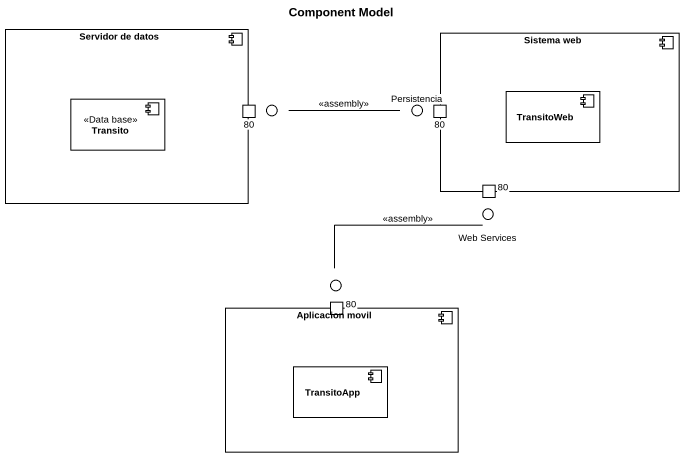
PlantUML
@startuml
title Component Model
component "Servidor de datos" as Servidor_de_datos {
  component Transito <<Data base>>
  port "80" as p80
}
component "Sistema web" as Sistema_web {
  port "80" as p80_2
  component TransitoWeb
  port "80" as p80_3
}
() " " as lollipop1
() Persistencia
() "Web Services" as Web_Services
() " " as lollipop2
component "Aplicacion movil" as Aplicacion_movil {
  port "80" as p80_4
  component TransitoApp
}
Persistencia -left- lollipop1 : <<assembly>>
lollipop2 -right- Web_Services : <<assembly>>
@enduml
